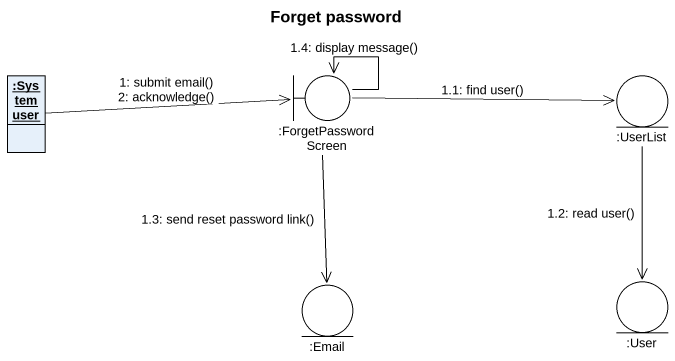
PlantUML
@startuml
title Forget password
allowmixing
hide circle
hide empty members
object ":System user" as System_user
boundary ":ForgetPasswordScreen" as ForgetPasswordScreen
entity ":UserList" as UserList
entity ":Email" as Email
entity ":User" as User
System_user -right-> ForgetPasswordScreen : 1: submit email()\n2: acknowledge()
ForgetPasswordScreen -right-> UserList : 1.1: find user()
UserList --> User : 1.2: read user()
ForgetPasswordScreen --> Email : 1.3: send reset password link()
ForgetPasswordScreen --> ForgetPasswordScreen : 1.4: display message()
@enduml
